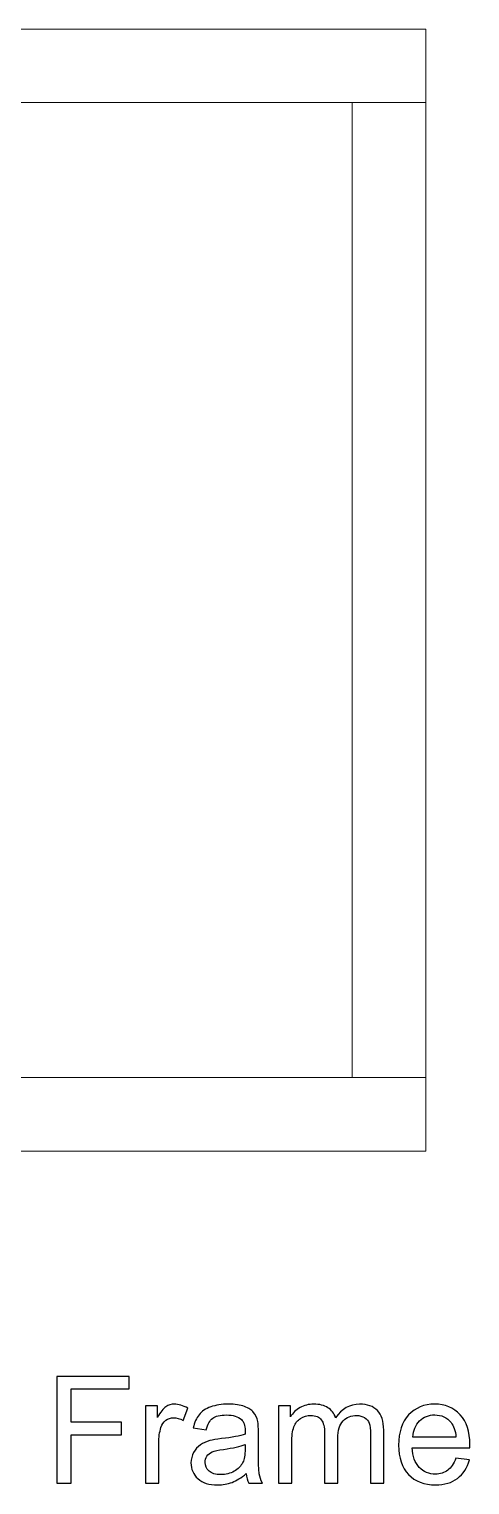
# Model space of a CAD drawing. Header units: inches. Extents: x -38 to 6, y -62 to 68.
# Drawn here: x -13.34 to -8.63, y -6.96 to 8.62 of the extents above; entities that cross this region are included whole.
import ezdxf

# ---------------------------------------------------------------- set-up
doc = ezdxf.new("R2010")
doc.units = ezdxf.units.IN
doc.header["$MEASUREMENT"] = 0
doc.layers.add('Layer 1', color=7, linetype='Continuous')

msp = doc.modelspace()

# ---------------------------------------------------------------- linework, layer by layer
at = {"layer": 'Layer 1', "color": 240, "lineweight": 9}
for points in [[(-21.11, 7.831), (-9.102, 7.831), (-9.102, 8.618), (-21.11, 8.618), (-21.11, 7.831)], [(-21.11, -3.39), (-9.102, -3.39), (-9.102, -2.602), (-21.11, -2.602), (-21.11, -3.39)]]:
    msp.add_lwpolyline(points, close=True, dxfattribs=at)
msp.add_open_spline([(-9.889, -2.602), (-9.889, -2.602), (-9.889, 7.831), (-9.889, 7.831), (-9.889, 7.831), (-9.889, 7.831), (-9.102, 7.831), (-9.102, 7.831), (-9.102, 7.831), (-9.102, 7.831), (-9.102, -2.602), (-9.102, -2.602), (-9.102, -2.602), (-9.102, -2.602), (-9.889, -2.602), (-9.889, -2.602)], degree=3, knots=[0, 0, 0, 0, 0.2, 0.2, 0.2, 0.2, 0.4, 0.4, 0.4, 0.4, 0.6, 0.6, 0.6, 0.6, 1, 1, 1, 1], dxfattribs=at)
at = {"layer": 'Layer 1', "color": 250}
for points, knots in [([(-13.046, -6.944), (-13.046, -6.944), (-13.046, -5.801), (-13.046, -5.801), (-13.046, -5.801), (-13.046, -5.801), (-12.274, -5.801), (-12.274, -5.801), (-12.274, -5.801), (-12.274, -5.801), (-12.274, -5.935), (-12.274, -5.935), (-12.274, -5.935), (-12.274, -5.935), (-12.894, -5.935), (-12.894, -5.935), (-12.894, -5.935), (-12.894, -5.935), (-12.894, -6.291), (-12.894, -6.291), (-12.894, -6.291), (-12.894, -6.291), (-12.357, -6.291), (-12.357, -6.291), (-12.357, -6.291), (-12.357, -6.291), (-12.357, -6.425), (-12.357, -6.425), (-12.357, -6.425), (-12.357, -6.425), (-12.894, -6.425), (-12.894, -6.425), (-12.894, -6.425), (-12.894, -6.425), (-12.894, -6.944), (-12.894, -6.944), (-12.894, -6.944), (-12.894, -6.944), (-13.046, -6.944), (-13.046, -6.944)], [0, 0, 0, 0, 0.090909, 0.090909, 0.090909, 0.090909, 0.181818, 0.181818, 0.181818, 0.181818, 0.272727, 0.272727, 0.272727, 0.272727, 0.363636, 0.363636, 0.363636, 0.363636, 0.454545, 0.454545, 0.454545, 0.454545, 0.545455, 0.545455, 0.545455, 0.545455, 0.636364, 0.636364, 0.636364, 0.636364, 0.727273, 0.727273, 0.727273, 0.727273, 0.818182, 0.818182, 0.818182, 0.818182, 1, 1, 1, 1]), ([(-12.097, -6.944), (-12.097, -6.944), (-12.097, -6.115), (-12.097, -6.115), (-12.097, -6.115), (-12.097, -6.115), (-11.971, -6.115), (-11.971, -6.115), (-11.971, -6.115), (-11.971, -6.115), (-11.971, -6.242), (-11.971, -6.242), (-11.971, -6.242), (-11.939, -6.184), (-11.909, -6.145), (-11.882, -6.126), (-11.882, -6.126), (-11.854, -6.107), (-11.824, -6.098), (-11.791, -6.098), (-11.791, -6.098), (-11.744, -6.098), (-11.696, -6.113), (-11.647, -6.142), (-11.647, -6.142), (-11.647, -6.142), (-11.697, -6.272), (-11.697, -6.272), (-11.697, -6.272), (-11.731, -6.253), (-11.765, -6.243), (-11.799, -6.243), (-11.799, -6.243), (-11.83, -6.243), (-11.857, -6.253), (-11.881, -6.271), (-11.881, -6.271), (-11.905, -6.289), (-11.923, -6.315), (-11.933, -6.348), (-11.933, -6.348), (-11.949, -6.397), (-11.957, -6.452), (-11.957, -6.511), (-11.957, -6.511), (-11.957, -6.511), (-11.957, -6.944), (-11.957, -6.944), (-11.957, -6.944), (-11.957, -6.944), (-12.097, -6.944), (-12.097, -6.944)], [0, 0, 0, 0, 0.071429, 0.071429, 0.071429, 0.071429, 0.142857, 0.142857, 0.142857, 0.142857, 0.214286, 0.214286, 0.214286, 0.214286, 0.285714, 0.285714, 0.285714, 0.285714, 0.357143, 0.357143, 0.357143, 0.357143, 0.428571, 0.428571, 0.428571, 0.428571, 0.5, 0.5, 0.5, 0.5, 0.571429, 0.571429, 0.571429, 0.571429, 0.642857, 0.642857, 0.642857, 0.642857, 0.714286, 0.714286, 0.714286, 0.714286, 0.785714, 0.785714, 0.785714, 0.785714, 0.857143, 0.857143, 0.857143, 0.857143, 1, 1, 1, 1]), ([(-11.022, -6.841), (-11.074, -6.885), (-11.125, -6.916), (-11.173, -6.935), (-11.173, -6.935), (-11.221, -6.953), (-11.273, -6.962), (-11.328, -6.962), (-11.328, -6.962), (-11.419, -6.962), (-11.489, -6.94), (-11.538, -6.895), (-11.538, -6.895), (-11.587, -6.851), (-11.612, -6.795), (-11.612, -6.726), (-11.612, -6.726), (-11.612, -6.685), (-11.602, -6.648), (-11.584, -6.615), (-11.584, -6.615), (-11.565, -6.581), (-11.541, -6.554), (-11.511, -6.534), (-11.511, -6.534), (-11.481, -6.514), (-11.448, -6.498), (-11.41, -6.488), (-11.41, -6.488), (-11.382, -6.481), (-11.341, -6.474), (-11.285, -6.467), (-11.285, -6.467), (-11.172, -6.454), (-11.088, -6.438), (-11.034, -6.419), (-11.034, -6.419), (-11.034, -6.4), (-11.033, -6.387), (-11.033, -6.382), (-11.033, -6.382), (-11.033, -6.325), (-11.047, -6.285), (-11.073, -6.262), (-11.073, -6.262), (-11.109, -6.23), (-11.163, -6.214), (-11.234, -6.214), (-11.234, -6.214), (-11.3, -6.214), (-11.349, -6.226), (-11.38, -6.249), (-11.38, -6.249), (-11.412, -6.272), (-11.435, -6.313), (-11.45, -6.373), (-11.45, -6.373), (-11.45, -6.373), (-11.588, -6.353), (-11.588, -6.353), (-11.588, -6.353), (-11.575, -6.295), (-11.555, -6.247), (-11.526, -6.211), (-11.526, -6.211), (-11.497, -6.175), (-11.456, -6.147), (-11.401, -6.127), (-11.401, -6.127), (-11.347, -6.108), (-11.284, -6.098), (-11.213, -6.098), (-11.213, -6.098), (-11.142, -6.098), (-11.084, -6.106), (-11.04, -6.123), (-11.04, -6.123), (-10.996, -6.14), (-10.963, -6.16), (-10.942, -6.186), (-10.942, -6.186), (-10.921, -6.211), (-10.907, -6.243), (-10.898, -6.282), (-10.898, -6.282), (-10.894, -6.306), (-10.891, -6.349), (-10.891, -6.411), (-10.891, -6.411), (-10.891, -6.411), (-10.891, -6.597), (-10.891, -6.597), (-10.891, -6.597), (-10.891, -6.727), (-10.888, -6.809), (-10.882, -6.844), (-10.882, -6.844), (-10.877, -6.879), (-10.865, -6.912), (-10.848, -6.944), (-10.848, -6.944), (-10.848, -6.944), (-10.995, -6.944), (-10.995, -6.944), (-10.995, -6.944), (-11.009, -6.915), (-11.018, -6.88), (-11.022, -6.841)], [0, 0, 0, 0, 0.035714, 0.035714, 0.035714, 0.035714, 0.071429, 0.071429, 0.071429, 0.071429, 0.107143, 0.107143, 0.107143, 0.107143, 0.142857, 0.142857, 0.142857, 0.142857, 0.178571, 0.178571, 0.178571, 0.178571, 0.214286, 0.214286, 0.214286, 0.214286, 0.25, 0.25, 0.25, 0.25, 0.285714, 0.285714, 0.285714, 0.285714, 0.321429, 0.321429, 0.321429, 0.321429, 0.357143, 0.357143, 0.357143, 0.357143, 0.392857, 0.392857, 0.392857, 0.392857, 0.428571, 0.428571, 0.428571, 0.428571, 0.464286, 0.464286, 0.464286, 0.464286, 0.5, 0.5, 0.5, 0.5, 0.535714, 0.535714, 0.535714, 0.535714, 0.571429, 0.571429, 0.571429, 0.571429, 0.607143, 0.607143, 0.607143, 0.607143, 0.642857, 0.642857, 0.642857, 0.642857, 0.678571, 0.678571, 0.678571, 0.678571, 0.714286, 0.714286, 0.714286, 0.714286, 0.75, 0.75, 0.75, 0.75, 0.785714, 0.785714, 0.785714, 0.785714, 0.821429, 0.821429, 0.821429, 0.821429, 0.857143, 0.857143, 0.857143, 0.857143, 0.892857, 0.892857, 0.892857, 0.892857, 0.928571, 0.928571, 0.928571, 0.928571, 1, 1, 1, 1]), ([(-10.675, -6.944), (-10.675, -6.944), (-10.675, -6.115), (-10.675, -6.115), (-10.675, -6.115), (-10.675, -6.115), (-10.549, -6.115), (-10.549, -6.115), (-10.549, -6.115), (-10.549, -6.115), (-10.549, -6.233), (-10.549, -6.233), (-10.549, -6.233), (-10.523, -6.192), (-10.489, -6.159), (-10.446, -6.135), (-10.446, -6.135), (-10.403, -6.11), (-10.354, -6.098), (-10.298, -6.098), (-10.298, -6.098), (-10.237, -6.098), (-10.187, -6.111), (-10.148, -6.136), (-10.148, -6.136), (-10.109, -6.161), (-10.081, -6.197), (-10.065, -6.243), (-10.065, -6.243), (-9.999, -6.146), (-9.913, -6.098), (-9.808, -6.098), (-9.808, -6.098), (-9.726, -6.098), (-9.662, -6.12), (-9.618, -6.166), (-9.618, -6.166), (-9.573, -6.212), (-9.551, -6.282), (-9.551, -6.376), (-9.551, -6.376), (-9.551, -6.376), (-9.551, -6.944), (-9.551, -6.944), (-9.551, -6.944), (-9.551, -6.944), (-9.691, -6.944), (-9.691, -6.944), (-9.691, -6.944), (-9.691, -6.944), (-9.691, -6.423), (-9.691, -6.423), (-9.691, -6.423), (-9.691, -6.367), (-9.696, -6.326), (-9.705, -6.302), (-9.705, -6.302), (-9.714, -6.277), (-9.731, -6.257), (-9.755, -6.242), (-9.755, -6.242), (-9.779, -6.227), (-9.807, -6.219), (-9.839, -6.219), (-9.839, -6.219), (-9.898, -6.219), (-9.947, -6.239), (-9.985, -6.277), (-9.985, -6.277), (-10.024, -6.316), (-10.043, -6.378), (-10.043, -6.463), (-10.043, -6.463), (-10.043, -6.463), (-10.043, -6.944), (-10.043, -6.944), (-10.043, -6.944), (-10.043, -6.944), (-10.183, -6.944), (-10.183, -6.944), (-10.183, -6.944), (-10.183, -6.944), (-10.183, -6.406), (-10.183, -6.406), (-10.183, -6.406), (-10.183, -6.344), (-10.195, -6.297), (-10.218, -6.266), (-10.218, -6.266), (-10.241, -6.235), (-10.278, -6.219), (-10.33, -6.219), (-10.33, -6.219), (-10.37, -6.219), (-10.406, -6.23), (-10.44, -6.25), (-10.44, -6.25), (-10.473, -6.271), (-10.497, -6.302), (-10.512, -6.342), (-10.512, -6.342), (-10.527, -6.382), (-10.535, -6.439), (-10.535, -6.515), (-10.535, -6.515), (-10.535, -6.515), (-10.535, -6.944), (-10.535, -6.944), (-10.535, -6.944), (-10.535, -6.944), (-10.675, -6.944), (-10.675, -6.944)], [0, 0, 0, 0, 0.034483, 0.034483, 0.034483, 0.034483, 0.068966, 0.068966, 0.068966, 0.068966, 0.103448, 0.103448, 0.103448, 0.103448, 0.137931, 0.137931, 0.137931, 0.137931, 0.172414, 0.172414, 0.172414, 0.172414, 0.206897, 0.206897, 0.206897, 0.206897, 0.241379, 0.241379, 0.241379, 0.241379, 0.275862, 0.275862, 0.275862, 0.275862, 0.310345, 0.310345, 0.310345, 0.310345, 0.344828, 0.344828, 0.344828, 0.344828, 0.37931, 0.37931, 0.37931, 0.37931, 0.413793, 0.413793, 0.413793, 0.413793, 0.448276, 0.448276, 0.448276, 0.448276, 0.482759, 0.482759, 0.482759, 0.482759, 0.517241, 0.517241, 0.517241, 0.517241, 0.551724, 0.551724, 0.551724, 0.551724, 0.586207, 0.586207, 0.586207, 0.586207, 0.62069, 0.62069, 0.62069, 0.62069, 0.655172, 0.655172, 0.655172, 0.655172, 0.689655, 0.689655, 0.689655, 0.689655, 0.724138, 0.724138, 0.724138, 0.724138, 0.758621, 0.758621, 0.758621, 0.758621, 0.793103, 0.793103, 0.793103, 0.793103, 0.827586, 0.827586, 0.827586, 0.827586, 0.862069, 0.862069, 0.862069, 0.862069, 0.896552, 0.896552, 0.896552, 0.896552, 0.931034, 0.931034, 0.931034, 0.931034, 1, 1, 1, 1]), ([(-8.779, -6.676), (-8.779, -6.676), (-8.634, -6.695), (-8.634, -6.695), (-8.634, -6.695), (-8.657, -6.78), (-8.699, -6.845), (-8.761, -6.892), (-8.761, -6.892), (-8.823, -6.939), (-8.901, -6.962), (-8.997, -6.962), (-8.997, -6.962), (-9.118, -6.962), (-9.214, -6.925), (-9.285, -6.85), (-9.285, -6.85), (-9.356, -6.776), (-9.391, -6.671), (-9.391, -6.537), (-9.391, -6.537), (-9.391, -6.398), (-9.356, -6.29), (-9.284, -6.213), (-9.284, -6.213), (-9.212, -6.136), (-9.119, -6.098), (-9.005, -6.098), (-9.005, -6.098), (-8.895, -6.098), (-8.804, -6.135), (-8.734, -6.211), (-8.734, -6.211), (-8.664, -6.286), (-8.629, -6.392), (-8.629, -6.529), (-8.629, -6.529), (-8.629, -6.537), (-8.63, -6.549), (-8.63, -6.566), (-8.63, -6.566), (-8.63, -6.566), (-9.247, -6.566), (-9.247, -6.566), (-9.247, -6.566), (-9.242, -6.657), (-9.217, -6.726), (-9.17, -6.775), (-9.17, -6.775), (-9.124, -6.823), (-9.066, -6.847), (-8.997, -6.847), (-8.997, -6.847), (-8.946, -6.847), (-8.902, -6.833), (-8.866, -6.806), (-8.866, -6.806), (-8.83, -6.779), (-8.801, -6.736), (-8.779, -6.676)], [0, 0, 0, 0, 0.0625, 0.0625, 0.0625, 0.0625, 0.125, 0.125, 0.125, 0.125, 0.1875, 0.1875, 0.1875, 0.1875, 0.25, 0.25, 0.25, 0.25, 0.3125, 0.3125, 0.3125, 0.3125, 0.375, 0.375, 0.375, 0.375, 0.4375, 0.4375, 0.4375, 0.4375, 0.5, 0.5, 0.5, 0.5, 0.5625, 0.5625, 0.5625, 0.5625, 0.625, 0.625, 0.625, 0.625, 0.6875, 0.6875, 0.6875, 0.6875, 0.75, 0.75, 0.75, 0.75, 0.8125, 0.8125, 0.8125, 0.8125, 0.875, 0.875, 0.875, 0.875, 1, 1, 1, 1]), ([(-9.239, -6.451), (-9.239, -6.451), (-8.778, -6.451), (-8.778, -6.451), (-8.778, -6.451), (-8.784, -6.381), (-8.802, -6.329), (-8.831, -6.294), (-8.831, -6.294), (-8.875, -6.24), (-8.933, -6.213), (-9.004, -6.213), (-9.004, -6.213), (-9.069, -6.213), (-9.123, -6.234), (-9.167, -6.278), (-9.167, -6.278), (-9.21, -6.321), (-9.235, -6.378), (-9.239, -6.451)], [0, 0, 0, 0, 0.166667, 0.166667, 0.166667, 0.166667, 0.333333, 0.333333, 0.333333, 0.333333, 0.5, 0.5, 0.5, 0.5, 0.666667, 0.666667, 0.666667, 0.666667, 1, 1, 1, 1]), ([(-11.033, -6.529), (-11.085, -6.55), (-11.161, -6.567), (-11.263, -6.582), (-11.263, -6.582), (-11.321, -6.59), (-11.362, -6.599), (-11.386, -6.61), (-11.386, -6.61), (-11.41, -6.62), (-11.429, -6.635), (-11.442, -6.655), (-11.442, -6.655), (-11.455, -6.675), (-11.461, -6.697), (-11.461, -6.722), (-11.461, -6.722), (-11.461, -6.759), (-11.447, -6.79), (-11.419, -6.814), (-11.419, -6.814), (-11.39, -6.839), (-11.349, -6.852), (-11.294, -6.852), (-11.294, -6.852), (-11.24, -6.852), (-11.192, -6.84), (-11.15, -6.816), (-11.15, -6.816), (-11.108, -6.793), (-11.077, -6.761), (-11.057, -6.72), (-11.057, -6.72), (-11.042, -6.688), (-11.034, -6.642), (-11.034, -6.58), (-11.034, -6.58), (-11.034, -6.58), (-11.033, -6.529), (-11.033, -6.529)], [0, 0, 0, 0, 0.090909, 0.090909, 0.090909, 0.090909, 0.181818, 0.181818, 0.181818, 0.181818, 0.272727, 0.272727, 0.272727, 0.272727, 0.363636, 0.363636, 0.363636, 0.363636, 0.454545, 0.454545, 0.454545, 0.454545, 0.545455, 0.545455, 0.545455, 0.545455, 0.636364, 0.636364, 0.636364, 0.636364, 0.727273, 0.727273, 0.727273, 0.727273, 0.818182, 0.818182, 0.818182, 0.818182, 1, 1, 1, 1])]:
    msp.add_open_spline(points, degree=3, knots=knots, dxfattribs=at)

doc.saveas('drawing.dxf')
